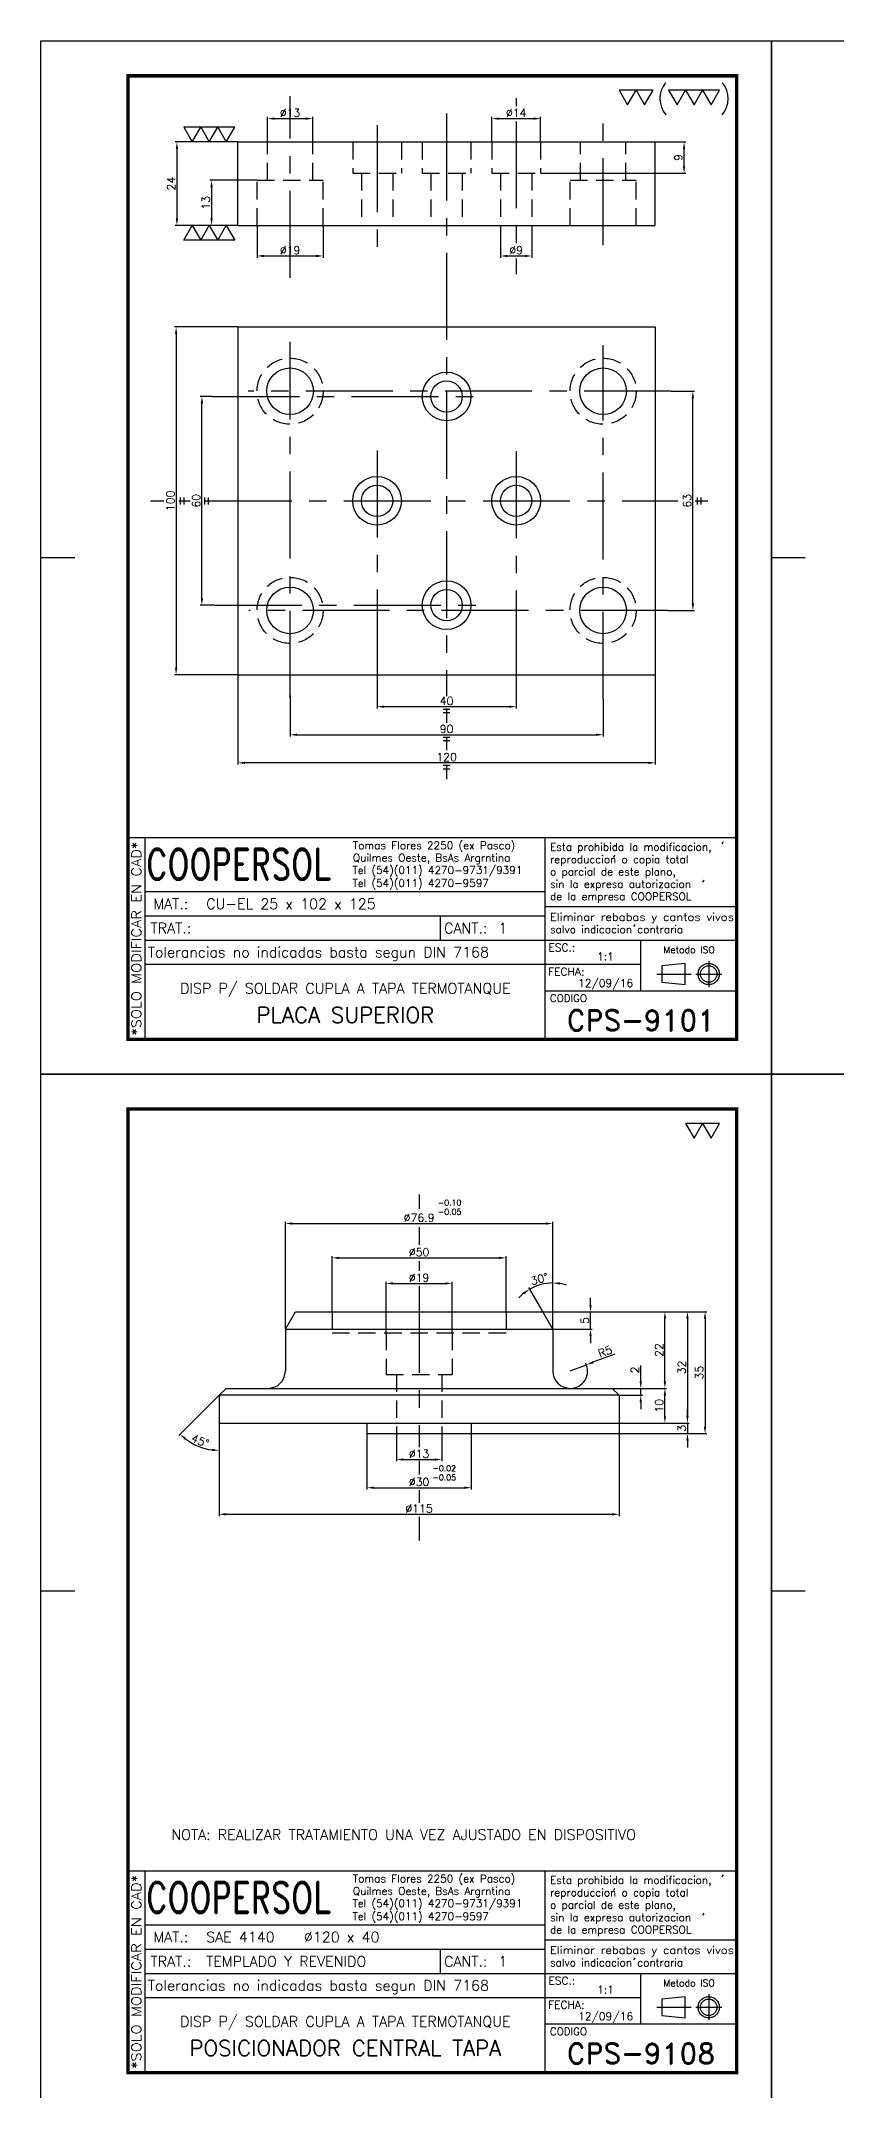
# Model space of a CAD drawing. Extents: x -21308 to -16735, y 11657 to 13517.
# Drawn here: x -21308 to -21079, y 12526 to 13115 of the extents above; entities that cross this region are included whole.
import ezdxf
from ezdxf.enums import TextEntityAlignment as Align

# ---------------------------------------------------------------- set-up
doc = ezdxf.new("R2010")
doc.units = 0
doc.header["$LTSCALE"] = 20
doc.header["$MEASUREMENT"] = 0
doc.linetypes.add('CENTER', pattern=[2, 1.25, -0.25, 0.25, -0.25])
doc.linetypes.add('HIDDEN', pattern=[0.375, 0.25, -0.125])
doc.layers.get('0').update_dxf_attribs({"linetype": 'CONTINUOUS'})
doc.layers.get('DEFPOINTS').update_dxf_attribs({"linetype": 'CONTINUOUS'})
for name, color, linetype in [('0-CO', 3, 'CONTINUOUS'), ('1', 1, 'CENTER'), ('CL', 1, 'CENTER'), ('CO', 3, 'CONTINUOUS'), ('OC', 1, 'HIDDEN')]:
    doc.layers.add(name, color=color, linetype=linetype)
doc.styles.add('ROMAND', font='ROMAND')
doc.styles.add('ROMANS', font='ROMANS.SHX')
doc.dimstyles.new('1', dxfattribs={"dimtxt": 2.3, "dimasz": 2, "dimexe": 0.5, "dimexo": 0.0625, "dimgap": 0.5, "dimtad": 1, "dimdec": 4, "dimdsep": 46, "dimtxsty": 'ROMANS', "dimcen": -2, "dimclrt": 7, "dimadec": 0, "dimazin": 0, "dimtfac": 0.869565, "dimtdec": 4, "dimtmove": 0, "dimatfit": 3, "dimfxl": 1, "dimtolj": 1, "dimarcsym": 0})

# ---------------------------------------------------------------- blocks, each defined once
blk = doc.blocks.new('A4G')
blk.add_line((0, 148.5), (9.75, 148.5))
blk.add_lwpolyline([(0, 297), (210, 297), (210, 0), (0, 0)], close=True)
at = {"const_width": 1}
blk.add_lwpolyline([(25, 287), (200, 287), (200, 10), (25, 10)], close=True, dxfattribs=at)
blk = doc.blocks.new('A3G')
for p, q in [((235, 292), (235, 297)), ((0, 148.5), (9.75, 148.5)), ((235, 5), (235, 0))]:
    blk.add_line(p, q)
blk.add_lwpolyline([(0, 297), (420, 297), (420, 0), (0, 0)], close=True)
at = {"const_width": 1}
blk.add_lwpolyline([(25, 287), (410, 287), (410, 10), (25, 10)], close=True, dxfattribs=at)
blk = doc.blocks.new('COOPERSOLROT-02')
for p, q in [((0, 58), (175, 58)), ((0, 0), (0, 58)), ((5, 0), (5, 58)), ((120, 0), (120, 58)), ((175, 0), (175, 58)), ((5, 42.5), (120, 42.5)), ((5, 35.5), (120, 35.5)), ((89.89, 28.5), (89.89, 35.5)), ((120, 38.19), (175, 38.19)), ((5, 28.5), (175, 28.5)), ((147.5, 14), (147.5, 28.5)), ((147.5, 21.5), (5, 21.5)), ((120, 14), (175, 14)), ((0, 0), (175, 0))]:
    blk.add_line(p, q)
at = {"color": 1, "linetype": 'CENTER'}
blk.add_line((166.98, 22.51), (166.98, 15.06), dxfattribs=at)
for points in [[(152.09, 18.79), (161.93, 18.79)], [(163.26, 18.79), (170.71, 18.79)]]:
    blk.add_lwpolyline(points, dxfattribs=at)
at = {"layer": '1'}
for points in [[(139.66, 52.43), (140.02, 53.02)], [(170.85, 56.26), (171.21, 56.85)], [(165.28, 45.22), (165.64, 45.81)], [(145.46, 32.42), (145.82, 33.01)]]:
    blk.add_lwpolyline(points, dxfattribs=at)
blk.add_lwpolyline([(160.25, 18.79), (160.25, 21.83), (153.47, 21.16), (153.47, 16.41), (160.25, 15.74)], close=True, dxfattribs=at)
for radius in [3.05, 2.37]:
    blk.add_circle((166.98, 18.79), radius, dxfattribs=at)
at = {"style": 'ROMANS', "width": 0.996387}
blk.add_text('*SOLO MODIFICAR EN CAD*', height=2.7, rotation=90, dxfattribs=at).set_placement((3.77, 1.09), (3.77, 56.81), align=Align.FIT)
at = {"style": 'ROMAND', "width": 0.75}
blk.add_text('COOPERSOL', height=9, dxfattribs=at).set_placement((5.26, 45.85))
at = {"style": 'ROMANS'}
for s, p in [('MAT.:', (7.32, 37.47)), ('TRAT.:', (6.5, 30.47)), ('CANT.:', (90.89, 30.47)), ('Tolerancias no indicadas basta segun DIN 7168', (5.7, 23.56))]:
    blk.add_text(s, height=3, dxfattribs=at).set_placement(p)
for tag, height, style, p in [('CONJUNTO', 2.3, 'ROMANS', (62.5, 17.5)), ('SUBCONJUNTO', 3, 'ROMANS', (62.5, 11.5)), ('DENOMINACION', 4.5, 'ROMANS', (62.5, 4.75)), ('COD-PLA', 6, 'ROMAND', (147.5, 5.5))]:
    blk.add_attdef(tag, text='', height=height, dxfattribs=dict(style=style)).set_placement(p, align=Align.MIDDLE)
at = {"layer": '1', "style": 'ROMANS'}
for s, height, p in [('Tomas Flores 2250 (ex Pasco)', 2.2, (64.69, 54.68)), ('Quilmes Oeste, BsAs Argrntina', 2.2, (64.69, 51.12)), ('Esta prohibida la modificacion,', 2.2, (121.36, 54.23)), ('Tel (54)(011) 4270-9731/9391', 2.2, (64.55, 47.56)), ('o parcial de este plano,', 2.2, (121.36, 47.11)), ('reproduccion o copia total', 2.2, (121.36, 50.67)), ('Tel (54)(011) 4270-9597', 2.2, (64.55, 43.83)), ('sin la expresa autorizacion ', 2.2, (121.36, 43.55)), ('de la empresa COOPERSOL', 2.2, (121.36, 39.99)), ('salvo indicacion contraria', 2.2, (121.36, 30.54)), ('ESC.:', 2.25, (120.89, 25.29)), ('FECHA:', 2.25, (120.81, 18.36)), ('CODIGO', 2.16, (121.33, 10.78))]:
    blk.add_text(s, height=height, dxfattribs=at).set_placement(p)
at = {"layer": '1', "style": 'ROMANS', "width": 0.96139}
blk.add_text('Eliminar rebabas y cantos vivos', height=2.2, dxfattribs=at).set_placement((121.34, 34.1), (174.21, 34.1), align=Align.FIT)
at = {"layer": '1', "style": 'ROMANS'}
blk.add_text('Metodo ISO', height=1.948, dxfattribs=at).set_placement((161.34, 25.77), align=Align.MIDDLE)
for tag, p in [('MAT', (22.51, 37.47)), ('TRAT', (22.51, 30.47)), ('CANT', (106.49, 30.47))]:
    blk.add_attdef(tag, p, '', height=3, dxfattribs=at)
for tag, p in [('ESC', (137.33, 22.73)), ('FECHA', (137.33, 15.06))]:
    blk.add_attdef(tag, text='', height=2.25, dxfattribs=at).set_placement(p, align=Align.CENTER)
blk = doc.blocks.new('*D96')
at = {"layer": 'CO', "color": 0, "lineweight": -2}
for p, q in [((-21258.78, 13013.24), (-21262.24, 13013.24)), ((-21261.74, 12955.24), (-21261.74, 13011.24)), ((-21258.08, 12953.24), (-21262.24, 12953.24))]:
    blk.add_line(p, q, dxfattribs=at)
at = {"layer": 'CO', "color": 0}
for points in [[(-21262.08, 13011.24), (-21261.41, 13011.24), (-21261.74, 13013.24)], [(-21262.08, 12955.24), (-21261.41, 12955.24), (-21261.74, 12953.24)]]:
    blk.add_solid(points, dxfattribs=at)
at = {"layer": 'DEFPOINTS', "color": 0}
for p in [(-21261.74, 13013.24), (-21258.72, 13013.24), (-21258.02, 12953.24)]:
    blk.add_point(p, dxfattribs=at)
at = {"layer": 'CO', "color": 7, "insert": (-21263.39, 12983.24), "char_height": 2.3, "attachment_point": 5, "rotation": 90, "style": 'ROMANS'}
blk.add_mtext('\\A1;60', dxfattribs=at)
blk = doc.blocks.new('*D97')
at = {"layer": 'CO', "color": 0, "lineweight": -2}
for p, q in [((-21251.45, 13033.24), (-21269.65, 13033.24)), ((-21269.15, 13031.24), (-21269.15, 12935.24)), ((-21251.45, 12933.24), (-21269.65, 12933.24))]:
    blk.add_line(p, q, dxfattribs=at)
at = {"layer": 'CO', "color": 0}
for points in [[(-21269.48, 13031.24), (-21268.82, 13031.24), (-21269.15, 13033.24)], [(-21269.48, 12935.24), (-21268.82, 12935.24), (-21269.15, 12933.24)]]:
    blk.add_solid(points, dxfattribs=at)
at = {"layer": 'DEFPOINTS', "color": 0}
for p in [(-21251.39, 13033.24), (-21269.15, 12933.24), (-21251.39, 12933.24)]:
    blk.add_point(p, dxfattribs=at)
at = {"layer": 'CO', "color": 7, "insert": (-21270.8, 12983.24), "char_height": 2.3, "attachment_point": 5, "rotation": 90, "style": 'ROMANS'}
blk.add_mtext('\\A1;100', dxfattribs=at)
blk = doc.blocks.new('*D98')
at = {"layer": 'CO', "color": 0, "lineweight": -2}
for p, q in [((-21211.39, 12937.38), (-21211.39, 12923.57)), ((-21171.39, 12937.38), (-21171.39, 12923.57)), ((-21209.39, 12924.07), (-21173.39, 12924.07))]:
    blk.add_line(p, q, dxfattribs=at)
at = {"layer": 'CO', "color": 0}
for points in [[(-21209.39, 12924.4), (-21209.39, 12923.73), (-21211.39, 12924.07)], [(-21173.39, 12924.4), (-21173.39, 12923.73), (-21171.39, 12924.07)]]:
    blk.add_solid(points, dxfattribs=at)
at = {"layer": 'DEFPOINTS', "color": 0}
for p in [(-21211.39, 12937.45), (-21171.39, 12937.45), (-21171.39, 12924.07)]:
    blk.add_point(p, dxfattribs=at)
at = {"layer": 'CO', "color": 7, "insert": (-21191.39, 12925.72), "char_height": 2.3, "attachment_point": 5, "style": 'ROMANS'}
blk.add_mtext('\\A1;40', dxfattribs=at)
blk = doc.blocks.new('*D99')
at = {"layer": 'CO', "color": 0, "lineweight": -2}
for p, q in [((-21236.39, 12927.26), (-21236.39, 12915.5)), ((-21146.39, 12926.28), (-21146.39, 12915.5)), ((-21234.39, 12916), (-21148.39, 12916))]:
    blk.add_line(p, q, dxfattribs=at)
at = {"layer": 'CO', "color": 0}
for points in [[(-21234.39, 12916.33), (-21234.39, 12915.67), (-21236.39, 12916)], [(-21148.39, 12916.33), (-21148.39, 12915.67), (-21146.39, 12916)]]:
    blk.add_solid(points, dxfattribs=at)
at = {"layer": 'DEFPOINTS', "color": 0}
for p in [(-21236.39, 12927.33), (-21146.39, 12926.34), (-21146.39, 12916)]:
    blk.add_point(p, dxfattribs=at)
at = {"layer": 'CO', "color": 7, "insert": (-21191.39, 12917.65), "char_height": 2.3, "attachment_point": 5, "style": 'ROMANS'}
blk.add_mtext('\\A1;90', dxfattribs=at)
blk = doc.blocks.new('*D100')
at = {"layer": 'CO', "color": 0, "lineweight": -2}
for p, q in [((-21251.39, 12933.18), (-21251.39, 12907.43)), ((-21131.39, 12933.18), (-21131.39, 12907.43)), ((-21133.39, 12907.93), (-21249.39, 12907.93))]:
    blk.add_line(p, q, dxfattribs=at)
at = {"layer": 'CO', "color": 0}
for points in [[(-21249.39, 12908.26), (-21249.39, 12907.59), (-21251.39, 12907.93)], [(-21133.39, 12908.26), (-21133.39, 12907.59), (-21131.39, 12907.93)]]:
    blk.add_solid(points, dxfattribs=at)
at = {"layer": 'DEFPOINTS', "color": 0}
for p in [(-21251.39, 12933.24), (-21131.39, 12933.24), (-21251.39, 12907.93)]:
    blk.add_point(p, dxfattribs=at)
at = {"layer": 'CO', "color": 7, "insert": (-21191.39, 12909.58), "char_height": 2.3, "attachment_point": 5, "style": 'ROMANS'}
blk.add_mtext('\\A1;120', dxfattribs=at)
blk = doc.blocks.new('*D101')
at = {"layer": 'CO', "color": 0, "lineweight": -2}
for p, q in [((-21126.79, 13014.74), (-21120.09, 13014.74)), ((-21120.59, 12953.74), (-21120.59, 13012.74)), ((-21127.75, 12951.74), (-21120.09, 12951.74))]:
    blk.add_line(p, q, dxfattribs=at)
at = {"layer": 'CO', "color": 0}
for points in [[(-21120.92, 13012.74), (-21120.26, 13012.74), (-21120.59, 13014.74)], [(-21120.92, 12953.74), (-21120.26, 12953.74), (-21120.59, 12951.74)]]:
    blk.add_solid(points, dxfattribs=at)
at = {"layer": 'DEFPOINTS', "color": 0}
for p in [(-21126.85, 13014.74), (-21120.59, 13014.74), (-21127.82, 12951.74)]:
    blk.add_point(p, dxfattribs=at)
at = {"layer": 'CO', "color": 7, "insert": (-21122.24, 12983.24), "char_height": 2.3, "attachment_point": 5, "rotation": 90, "style": 'ROMANS'}
blk.add_mtext('\\A1;63', dxfattribs=at)
blk = doc.blocks.new('*D102')
at = {"layer": 'CO', "color": 0, "lineweight": -2}
for p, q in [((-21251.45, 13086.4), (-21269.42, 13086.4)), ((-21268.92, 13084.4), (-21268.92, 13064.4)), ((-21251.45, 13062.4), (-21269.42, 13062.4))]:
    blk.add_line(p, q, dxfattribs=at)
at = {"layer": 'CO', "color": 0}
for points in [[(-21269.25, 13084.4), (-21268.58, 13084.4), (-21268.92, 13086.4)], [(-21269.25, 13064.4), (-21268.58, 13064.4), (-21268.92, 13062.4)]]:
    blk.add_solid(points, dxfattribs=at)
at = {"layer": 'DEFPOINTS', "color": 0}
for p in [(-21251.39, 13086.4), (-21268.92, 13062.4), (-21251.39, 13062.4)]:
    blk.add_point(p, dxfattribs=at)
at = {"layer": 'CO', "color": 7, "insert": (-21270.57, 13074.4), "char_height": 2.3, "attachment_point": 5, "rotation": 90, "style": 'ROMANS'}
blk.add_mtext('\\A1;24', dxfattribs=at)
blk = doc.blocks.new('*D103')
at = {"layer": 'CO', "color": 0, "lineweight": -2}
for p, q in [((-21245.95, 13075.4), (-21259.46, 13075.4)), ((-21258.96, 13073.4), (-21258.96, 13064.4)), ((-21251.45, 13062.4), (-21259.46, 13062.4))]:
    blk.add_line(p, q, dxfattribs=at)
at = {"layer": 'CO', "color": 0}
for points in [[(-21259.29, 13073.4), (-21258.63, 13073.4), (-21258.96, 13075.4)], [(-21259.29, 13064.4), (-21258.63, 13064.4), (-21258.96, 13062.4)]]:
    blk.add_solid(points, dxfattribs=at)
at = {"layer": 'DEFPOINTS', "color": 0}
for p in [(-21245.89, 13075.4), (-21258.96, 13062.4), (-21251.39, 13062.4)]:
    blk.add_point(p, dxfattribs=at)
at = {"layer": 'CO', "color": 7, "insert": (-21260.61, 13068.9), "char_height": 2.3, "attachment_point": 5, "rotation": 90, "style": 'ROMANS'}
blk.add_mtext('\\A1;13', dxfattribs=at)
blk = doc.blocks.new('*D104')
at = {"layer": 'CO', "color": 0, "lineweight": -2}
for p, q in [((-21131.33, 13086.4), (-21122.62, 13086.4)), ((-21123.12, 13079.4), (-21123.12, 13084.4)), ((-21164.33, 13077.4), (-21122.62, 13077.4))]:
    blk.add_line(p, q, dxfattribs=at)
at = {"layer": 'CO', "color": 0}
for points in [[(-21123.45, 13084.4), (-21122.79, 13084.4), (-21123.12, 13086.4)], [(-21123.45, 13079.4), (-21122.79, 13079.4), (-21123.12, 13077.4)]]:
    blk.add_solid(points, dxfattribs=at)
at = {"layer": 'DEFPOINTS', "color": 0}
for p in [(-21131.39, 13086.4), (-21123.12, 13086.4), (-21164.39, 13077.4)]:
    blk.add_point(p, dxfattribs=at)
at = {"layer": 'CO', "color": 7, "insert": (-21124.77, 13081.9), "char_height": 2.3, "attachment_point": 5, "rotation": 90, "style": 'ROMANS'}
blk.add_mtext('\\A1;9', dxfattribs=at)
blk = doc.blocks.new('*D105')
at = {"layer": 'CO', "color": 0, "lineweight": -2}
for p, q in [((-21245.89, 13062.33), (-21245.89, 13053.13)), ((-21226.89, 13062.33), (-21226.89, 13053.13)), ((-21243.89, 13053.63), (-21228.89, 13053.63))]:
    blk.add_line(p, q, dxfattribs=at)
at = {"layer": 'CO', "color": 0}
for points in [[(-21243.89, 13053.96), (-21243.89, 13053.29), (-21245.89, 13053.63)], [(-21228.89, 13053.96), (-21228.89, 13053.29), (-21226.89, 13053.63)]]:
    blk.add_solid(points, dxfattribs=at)
at = {"layer": 'DEFPOINTS', "color": 0}
for p in [(-21245.89, 13062.4), (-21226.89, 13062.4), (-21226.89, 13053.63)]:
    blk.add_point(p, dxfattribs=at)
at = {"layer": 'CO', "color": 7, "insert": (-21236.39, 13055.28), "char_height": 2.3, "attachment_point": 5, "style": 'ROMANS'}
blk.add_mtext('\\A1;%%C19', dxfattribs=at)
blk = doc.blocks.new('*D106')
at = {"layer": 'CO', "color": 0, "lineweight": -2}
for p, q in [((-21242.89, 13086.46), (-21242.89, 13093.6)), ((-21229.89, 13086.46), (-21229.89, 13093.6)), ((-21240.89, 13093.1), (-21231.89, 13093.1))]:
    blk.add_line(p, q, dxfattribs=at)
at = {"layer": 'CO', "color": 0}
for points in [[(-21240.89, 13093.44), (-21240.89, 13092.77), (-21242.89, 13093.1)], [(-21231.89, 13093.44), (-21231.89, 13092.77), (-21229.89, 13093.1)]]:
    blk.add_solid(points, dxfattribs=at)
at = {"layer": 'DEFPOINTS', "color": 0}
for p in [(-21229.89, 13093.1), (-21242.89, 13086.4), (-21229.89, 13086.4)]:
    blk.add_point(p, dxfattribs=at)
at = {"layer": 'CO', "color": 7, "insert": (-21236.39, 13094.75), "char_height": 2.3, "attachment_point": 5, "style": 'ROMANS'}
blk.add_mtext('\\A1;%%C13', dxfattribs=at)
blk = doc.blocks.new('*D107')
at = {"layer": 'CO', "color": 0, "lineweight": -2}
for p, q in [((-21178.39, 13086.46), (-21178.39, 13093.6)), ((-21164.39, 13086.46), (-21164.39, 13093.6)), ((-21176.39, 13093.1), (-21166.39, 13093.1))]:
    blk.add_line(p, q, dxfattribs=at)
at = {"layer": 'CO', "color": 0}
for points in [[(-21176.39, 13093.44), (-21176.39, 13092.77), (-21178.39, 13093.1)], [(-21166.39, 13093.44), (-21166.39, 13092.77), (-21164.39, 13093.1)]]:
    blk.add_solid(points, dxfattribs=at)
at = {"layer": 'DEFPOINTS', "color": 0}
for p in [(-21164.39, 13093.1), (-21178.39, 13086.4), (-21164.39, 13086.4)]:
    blk.add_point(p, dxfattribs=at)
at = {"layer": 'CO', "color": 7, "insert": (-21171.39, 13094.75), "char_height": 2.3, "attachment_point": 5, "style": 'ROMANS'}
blk.add_mtext('\\A1;%%C14', dxfattribs=at)
blk = doc.blocks.new('*D108')
at = {"layer": 'CO', "color": 0, "lineweight": -2}
for p, q in [((-21175.89, 13062.33), (-21175.89, 13053.13)), ((-21166.89, 13062.33), (-21166.89, 13053.13)), ((-21173.89, 13053.63), (-21168.89, 13053.63))]:
    blk.add_line(p, q, dxfattribs=at)
at = {"layer": 'CO', "color": 0}
for points in [[(-21173.89, 13053.96), (-21173.89, 13053.29), (-21175.89, 13053.63)], [(-21168.89, 13053.96), (-21168.89, 13053.29), (-21166.89, 13053.63)]]:
    blk.add_solid(points, dxfattribs=at)
at = {"layer": 'DEFPOINTS', "color": 0}
for p in [(-21175.89, 13062.4), (-21166.89, 13062.4), (-21166.89, 13053.63)]:
    blk.add_point(p, dxfattribs=at)
at = {"layer": 'CO', "color": 7, "insert": (-21171.39, 13055.28), "char_height": 2.3, "attachment_point": 5, "style": 'ROMANS'}
blk.add_mtext('\\A1;%%C9', dxfattribs=at)
blk = doc.blocks.new('*D212')
at = {"layer": 'CO', "color": 0, "lineweight": -2}
for p, q in [((-21237.75, 12745.18), (-21237.75, 12776)), ((-21235.75, 12775.5), (-21162.85, 12775.5)), ((-21160.85, 12745.18), (-21160.85, 12776))]:
    blk.add_line(p, q, dxfattribs=at)
at = {"layer": 'CO', "color": 0}
for points in [[(-21235.75, 12775.83), (-21235.75, 12775.17), (-21237.75, 12775.5)], [(-21162.85, 12775.83), (-21162.85, 12775.17), (-21160.85, 12775.5)]]:
    blk.add_solid(points, dxfattribs=at)
at = {"layer": 'DEFPOINTS', "color": 0}
for p in [(-21160.85, 12775.5), (-21237.75, 12745.12), (-21160.85, 12745.12)]:
    blk.add_point(p, dxfattribs=at)
at = {"layer": 'CO', "color": 7, "insert": (-21199.3, 12777.15), "char_height": 2.3, "attachment_point": 5, "style": 'ROMANS'}
blk.add_mtext('\\A1;%%C76.9', dxfattribs=at)
blk = doc.blocks.new('*D213')
at = {"layer": 'CO', "color": 0, "lineweight": -2}
for p, q in [((-21160.85, 12745.18), (-21160.85, 12758.91)), ((-21163.77, 12750.17), (-21167.74, 12757.06))]:
    blk.add_line(p, q, dxfattribs=at)
for start, end in [(90, 120), (72.73485, 81.36743), (128.63257, 137.26515)]:
    blk.add_arc((-21160.85, 12745.12), 13.29, start, end, dxfattribs=at)
at = {"layer": 'CO', "color": 0}
for points in [[(-21158.88, 12757.92), (-21158.83, 12758.59), (-21160.85, 12758.41)], [(-21169.33, 12755.77), (-21168.96, 12755.22), (-21167.49, 12756.63)]]:
    blk.add_solid(points, dxfattribs=at)
at = {"layer": 'DEFPOINTS', "color": 0}
for p in [(-21163.16, 12758.21), (-21163.74, 12750.12), (-21160.85, 12745.12), (-21160.85, 12745.12), (-21160.85, 12733.12)]:
    blk.add_point(p, dxfattribs=at)
at = {"layer": 'CO', "color": 7, "insert": (-21164.71, 12759.55), "char_height": 2.3, "attachment_point": 5, "rotation": 15, "style": 'ROMANS'}
blk.add_mtext('\\A1;30°', dxfattribs=at)
blk = doc.blocks.new('*D214')
at = {"layer": 'CO', "color": 0, "lineweight": -2}
for p, q in [((-21224.3, 12750.18), (-21224.3, 12766.12)), ((-21222.3, 12765.62), (-21176.3, 12765.62)), ((-21174.3, 12750.18), (-21174.3, 12766.12))]:
    blk.add_line(p, q, dxfattribs=at)
at = {"layer": 'CO', "color": 0}
for points in [[(-21222.3, 12765.95), (-21222.3, 12765.29), (-21224.3, 12765.62)], [(-21176.3, 12765.95), (-21176.3, 12765.29), (-21174.3, 12765.62)]]:
    blk.add_solid(points, dxfattribs=at)
at = {"layer": 'DEFPOINTS', "color": 0}
for p in [(-21174.3, 12765.62), (-21224.3, 12750.12), (-21174.3, 12750.12)]:
    blk.add_point(p, dxfattribs=at)
at = {"layer": 'CO', "color": 7, "insert": (-21199.3, 12767.27), "char_height": 2.3, "attachment_point": 5, "style": 'ROMANS'}
blk.add_mtext('\\A1;%%C50', dxfattribs=at)
blk = doc.blocks.new('*D215')
at = {"layer": 'CO', "color": 0, "lineweight": -2}
for p, q in [((-21208.8, 12744.18), (-21208.8, 12758.78)), ((-21206.8, 12758.28), (-21191.8, 12758.28)), ((-21189.8, 12744.18), (-21189.8, 12758.78))]:
    blk.add_line(p, q, dxfattribs=at)
at = {"layer": 'CO', "color": 0}
for points in [[(-21206.8, 12758.62), (-21206.8, 12757.95), (-21208.8, 12758.28)], [(-21191.8, 12758.62), (-21191.8, 12757.95), (-21189.8, 12758.28)]]:
    blk.add_solid(points, dxfattribs=at)
at = {"layer": 'DEFPOINTS', "color": 0}
for p in [(-21189.8, 12758.28), (-21208.8, 12744.12), (-21189.8, 12744.12)]:
    blk.add_point(p, dxfattribs=at)
at = {"layer": 'CO', "color": 7, "insert": (-21199.3, 12759.93), "char_height": 2.3, "attachment_point": 5, "style": 'ROMANS'}
blk.add_mtext('\\A1;%%C19', dxfattribs=at)
blk = doc.blocks.new('*D216')
at = {"layer": 'CO', "color": 0, "lineweight": -2}
for p, q in [((-21214.3, 12715.06), (-21214.3, 12699.05)), ((-21184.3, 12715.06), (-21184.3, 12699.05)), ((-21212.3, 12699.55), (-21186.3, 12699.55))]:
    blk.add_line(p, q, dxfattribs=at)
at = {"layer": 'CO', "color": 0}
for points in [[(-21212.3, 12699.89), (-21212.3, 12699.22), (-21214.3, 12699.55)], [(-21186.3, 12699.89), (-21186.3, 12699.22), (-21184.3, 12699.55)]]:
    blk.add_solid(points, dxfattribs=at)
at = {"layer": 'DEFPOINTS', "color": 0}
for p in [(-21214.3, 12715.12), (-21184.3, 12715.12), (-21184.3, 12699.55)]:
    blk.add_point(p, dxfattribs=at)
at = {"layer": 'CO', "color": 7, "insert": (-21199.3, 12701.2), "char_height": 2.3, "attachment_point": 5, "style": 'ROMANS'}
blk.add_mtext('\\A1;%%C30', dxfattribs=at)
blk = doc.blocks.new('*D217')
at = {"layer": 'CO', "color": 0, "lineweight": -2}
for p, q in [((-21205.8, 12715.06), (-21205.8, 12707.15)), ((-21192.8, 12715.06), (-21192.8, 12707.15)), ((-21203.8, 12707.65), (-21194.8, 12707.65))]:
    blk.add_line(p, q, dxfattribs=at)
at = {"layer": 'CO', "color": 0}
for points in [[(-21203.8, 12707.99), (-21203.8, 12707.32), (-21205.8, 12707.65)], [(-21194.8, 12707.99), (-21194.8, 12707.32), (-21192.8, 12707.65)]]:
    blk.add_solid(points, dxfattribs=at)
at = {"layer": 'DEFPOINTS', "color": 0}
for p in [(-21205.8, 12715.12), (-21192.8, 12715.12), (-21192.8, 12707.65)]:
    blk.add_point(p, dxfattribs=at)
at = {"layer": 'CO', "color": 7, "insert": (-21199.3, 12709.3), "char_height": 2.3, "attachment_point": 5, "style": 'ROMANS'}
blk.add_mtext('\\A1;%%C13', dxfattribs=at)
blk = doc.blocks.new('*D218')
at = {"layer": 'CO', "color": 0, "lineweight": -2}
for p, q in [((-21256.8, 12718.06), (-21256.8, 12691.42)), ((-21141.8, 12718.06), (-21141.8, 12691.42)), ((-21254.8, 12691.92), (-21143.8, 12691.92))]:
    blk.add_line(p, q, dxfattribs=at)
at = {"layer": 'CO', "color": 0}
for points in [[(-21254.8, 12692.25), (-21254.8, 12691.59), (-21256.8, 12691.92)], [(-21143.8, 12692.25), (-21143.8, 12691.59), (-21141.8, 12691.92)]]:
    blk.add_solid(points, dxfattribs=at)
at = {"layer": 'DEFPOINTS', "color": 0}
for p in [(-21256.8, 12718.12), (-21141.8, 12718.12), (-21141.8, 12691.92)]:
    blk.add_point(p, dxfattribs=at)
at = {"layer": 'CO', "color": 7, "insert": (-21199.3, 12693.57), "char_height": 2.3, "attachment_point": 5, "style": 'ROMANS'}
blk.add_mtext('\\A1;%%C115', dxfattribs=at)
blk = doc.blocks.new('*D219')
at = {"layer": 'CO', "color": 0, "lineweight": -2}
for p, q in [((-21141.74, 12718.12), (-21121.65, 12718.12)), ((-21122.15, 12720.12), (-21122.15, 12722.12)), ((-21122.15, 12718.12), (-21122.15, 12715.12)), ((-21184.24, 12715.12), (-21121.65, 12715.12)), ((-21122.15, 12713.12), (-21122.15, 12711.12))]:
    blk.add_line(p, q, dxfattribs=at)
at = {"layer": 'CO', "color": 0}
for points in [[(-21122.48, 12720.12), (-21121.81, 12720.12), (-21122.15, 12718.12)], [(-21122.48, 12713.12), (-21121.81, 12713.12), (-21122.15, 12715.12)]]:
    blk.add_solid(points, dxfattribs=at)
at = {"layer": 'DEFPOINTS', "color": 0}
for p in [(-21141.8, 12718.12), (-21184.3, 12715.12), (-21122.15, 12715.12)]:
    blk.add_point(p, dxfattribs=at)
at = {"layer": 'CO', "color": 7, "insert": (-21123.8, 12716.62), "char_height": 2.3, "attachment_point": 5, "rotation": 90, "style": 'ROMANS'}
blk.add_mtext('\\A1;3', dxfattribs=at)
blk = doc.blocks.new('*D220')
at = {"layer": 'CO', "color": 0, "lineweight": -2}
for p, q in [((-21143.74, 12728.12), (-21128.13, 12728.12)), ((-21128.63, 12720.12), (-21128.63, 12726.12)), ((-21141.74, 12718.12), (-21128.13, 12718.12))]:
    blk.add_line(p, q, dxfattribs=at)
at = {"layer": 'CO', "color": 0}
for points in [[(-21128.96, 12726.12), (-21128.3, 12726.12), (-21128.63, 12728.12)], [(-21128.96, 12720.12), (-21128.3, 12720.12), (-21128.63, 12718.12)]]:
    blk.add_solid(points, dxfattribs=at)
at = {"layer": 'DEFPOINTS', "color": 0}
for p in [(-21143.8, 12728.12), (-21128.63, 12728.12), (-21141.8, 12718.12)]:
    blk.add_point(p, dxfattribs=at)
at = {"layer": 'CO', "color": 7, "insert": (-21130.28, 12723.12), "char_height": 2.3, "attachment_point": 5, "rotation": 90, "style": 'ROMANS'}
blk.add_mtext('\\A1;10', dxfattribs=at)
blk = doc.blocks.new('*D221')
at = {"layer": 'CO', "color": 0, "lineweight": -2}
for p, q in [((-21163.67, 12750.12), (-21128.13, 12750.12)), ((-21128.63, 12730.12), (-21128.63, 12748.12)), ((-21143.74, 12728.12), (-21128.13, 12728.12))]:
    blk.add_line(p, q, dxfattribs=at)
at = {"layer": 'CO', "color": 0}
for points in [[(-21128.96, 12748.12), (-21128.3, 12748.12), (-21128.63, 12750.12)], [(-21128.96, 12730.12), (-21128.3, 12730.12), (-21128.63, 12728.12)]]:
    blk.add_solid(points, dxfattribs=at)
at = {"layer": 'DEFPOINTS', "color": 0}
for p in [(-21163.74, 12750.12), (-21128.63, 12750.12), (-21143.8, 12728.12)]:
    blk.add_point(p, dxfattribs=at)
at = {"layer": 'CO', "color": 7, "insert": (-21130.28, 12739.12), "char_height": 2.3, "attachment_point": 5, "rotation": 90, "style": 'ROMANS'}
blk.add_mtext('\\A1;22', dxfattribs=at)
blk = doc.blocks.new('*D222')
at = {"layer": 'CO', "color": 0, "lineweight": -2}
for p, q in [((-21163.67, 12750.12), (-21121.65, 12750.12)), ((-21122.15, 12748.12), (-21122.15, 12720.12)), ((-21141.74, 12718.12), (-21121.65, 12718.12))]:
    blk.add_line(p, q, dxfattribs=at)
at = {"layer": 'CO', "color": 0}
for points in [[(-21122.48, 12748.12), (-21121.81, 12748.12), (-21122.15, 12750.12)], [(-21122.48, 12720.12), (-21121.81, 12720.12), (-21122.15, 12718.12)]]:
    blk.add_solid(points, dxfattribs=at)
at = {"layer": 'DEFPOINTS', "color": 0}
for p in [(-21163.74, 12750.12), (-21141.8, 12718.12), (-21122.15, 12718.12)]:
    blk.add_point(p, dxfattribs=at)
at = {"layer": 'CO', "color": 7, "insert": (-21123.8, 12734.12), "char_height": 2.3, "attachment_point": 5, "rotation": 90, "style": 'ROMANS'}
blk.add_mtext('\\A1;32', dxfattribs=at)
blk = doc.blocks.new('*D223')
at = {"layer": 'CO', "color": 0, "lineweight": -2}
for p, q in [((-21163.67, 12750.12), (-21116.58, 12750.12)), ((-21117.08, 12748.12), (-21117.08, 12717.12)), ((-21184.17, 12715.12), (-21116.58, 12715.12))]:
    blk.add_line(p, q, dxfattribs=at)
at = {"layer": 'CO', "color": 0}
for points in [[(-21117.42, 12748.12), (-21116.75, 12748.12), (-21117.08, 12750.12)], [(-21117.42, 12717.12), (-21116.75, 12717.12), (-21117.08, 12715.12)]]:
    blk.add_solid(points, dxfattribs=at)
at = {"layer": 'DEFPOINTS', "color": 0}
for p in [(-21163.74, 12750.12), (-21184.24, 12715.12), (-21117.08, 12715.12)]:
    blk.add_point(p, dxfattribs=at)
at = {"layer": 'CO', "color": 7, "insert": (-21118.73, 12732.62), "char_height": 2.3, "attachment_point": 5, "rotation": 90, "style": 'ROMANS'}
blk.add_mtext('\\A1;35', dxfattribs=at)
blk = doc.blocks.new('*D224')
at = {"layer": 'CO', "color": 0, "lineweight": -2}
for p, q in [((-21150.01, 12752.12), (-21150.01, 12754.12)), ((-21163.67, 12750.12), (-21149.51, 12750.12)), ((-21150.01, 12745.12), (-21150.01, 12750.12)), ((-21160.79, 12745.12), (-21149.51, 12745.12)), ((-21150.01, 12743.12), (-21150.01, 12741.12))]:
    blk.add_line(p, q, dxfattribs=at)
at = {"layer": 'CO', "color": 0}
for points in [[(-21150.35, 12752.12), (-21149.68, 12752.12), (-21150.01, 12750.12)], [(-21150.35, 12743.12), (-21149.68, 12743.12), (-21150.01, 12745.12)]]:
    blk.add_solid(points, dxfattribs=at)
at = {"layer": 'DEFPOINTS', "color": 0}
for p in [(-21163.74, 12750.12), (-21150.01, 12750.12), (-21160.85, 12745.12)]:
    blk.add_point(p, dxfattribs=at)
at = {"layer": 'CO', "color": 7, "insert": (-21151.66, 12747.62), "char_height": 2.3, "attachment_point": 5, "rotation": 90, "style": 'ROMANS'}
blk.add_mtext('\\A1;5', dxfattribs=at)
blk = doc.blocks.new('*D225')
at = {"layer": 'CO', "color": 0, "lineweight": -2}
for p, q in [((-21155.85, 12733.12), (-21151.17, 12734.89)), ((-21143.02, 12737.99), (-21149.3, 12735.6))]:
    blk.add_line(p, q, dxfattribs=at)
blk.add_arc((-21155.85, 12733.12), 5, 270.7162, 26.5089, dxfattribs=at)
at = {"layer": 'CO', "color": 0}
blk.add_solid([(-21149.42, 12735.92), (-21149.19, 12735.29), (-21151.17, 12734.89)], dxfattribs=at)
at = {"layer": 'DEFPOINTS', "color": 0}
for p in [(-21151.17, 12734.89), (-21155.85, 12733.12)]:
    blk.add_point(p, dxfattribs=at)
at = {"layer": 'CO', "color": 7, "insert": (-21145.81, 12738.69), "char_height": 2.3, "attachment_point": 5, "rotation": 20.77933, "style": 'ROMANS'}
blk.add_mtext('\\A1;R5', dxfattribs=at)
blk = doc.blocks.new('*D226')
at = {"layer": 'CO', "color": 0, "lineweight": -2}
for p, q in [((-21135.58, 12730.12), (-21135.58, 12734.65)), ((-21143.67, 12728.12), (-21135.08, 12728.12)), ((-21141.74, 12726.12), (-21135.08, 12726.12)), ((-21135.58, 12726.12), (-21135.58, 12728.12)), ((-21135.58, 12724.12), (-21135.58, 12722.12))]:
    blk.add_line(p, q, dxfattribs=at)
at = {"layer": 'CO', "color": 0}
for points in [[(-21135.91, 12730.12), (-21135.25, 12730.12), (-21135.58, 12728.12)], [(-21135.91, 12724.12), (-21135.25, 12724.12), (-21135.58, 12726.12)]]:
    blk.add_solid(points, dxfattribs=at)
at = {"layer": 'DEFPOINTS', "color": 0}
for p in [(-21143.74, 12728.12), (-21141.8, 12726.12), (-21135.58, 12728.12)]:
    blk.add_point(p, dxfattribs=at)
at = {"layer": 'CO', "color": 7, "insert": (-21137.23, 12733.39), "char_height": 2.3, "attachment_point": 5, "rotation": 90, "style": 'ROMANS'}
blk.add_mtext('\\A1;2', dxfattribs=at)
blk = doc.blocks.new('*D227')
at = {"layer": 'CO', "color": 0, "lineweight": -2}
for p, q in [((-21256.84, 12726.08), (-21268.35, 12714.57)), ((-21256.8, 12718.06), (-21256.8, 12709.79))]:
    blk.add_line(p, q, dxfattribs=at)
blk.add_arc((-21256.8, 12726.12), 15.83, 232.24267, 262.75733, dxfattribs=at)
at = {"layer": 'CO', "color": 0}
for points in [[(-21266.71, 12713.35), (-21266.27, 12713.85), (-21267.99, 12714.93)], [(-21258.77, 12710.75), (-21258.82, 12710.08), (-21256.8, 12710.29)]]:
    blk.add_solid(points, dxfattribs=at)
at = {"layer": 'DEFPOINTS', "color": 0}
for p in [(-21256.8, 12726.12), (-21256.8, 12726.12), (-21254.8, 12728.12), (-21256.8, 12718.12), (-21264.71, 12712.41)]:
    blk.add_point(p, dxfattribs=at)
at = {"layer": 'CO', "color": 7, "insert": (-21262.23, 12713.02), "char_height": 2.3, "attachment_point": 5, "rotation": 337.5, "style": 'ROMANS'}
blk.add_mtext('\\A1;45°', dxfattribs=at)
blk = doc.blocks.new('TOL')
at = {"layer": '0-CO', "style": 'ROMANS'}
for tag, p in [('TOLSUP', (2.34, 3.94)), ('TOLINF', (2.34, 1.29))]:
    blk.add_attdef(tag, p, '', height=1.64, dxfattribs=at)

msp = doc.modelspace()

# ---------------------------------------------------------------- linework, layer by layer
for p, q in [((-21251.3925, 13086.39694), (-21131.3925, 13086.39694)), ((-21251.3925, 13062.39694), (-21251.3925, 13086.39694)), ((-21131.3925, 13062.39694), (-21131.3925, 13086.39694)), ((-21251.3925, 13062.39694), (-21131.3925, 13062.39694)), ((-21251.3925, 13033.24456), (-21131.3925, 13033.24456)), ((-21251.3925, 13033.24456), (-21251.3925, 12933.24456)), ((-21131.3925, 13033.24456), (-21131.3925, 12933.24456)), ((-21251.3925, 12933.24456), (-21131.3925, 12933.24456)), ((-21237.74868, 12745.1204), (-21234.86193, 12750.1204)), ((-21234.86193, 12750.1204), (-21163.73543, 12750.1204)), ((-21160.84868, 12745.1204), (-21163.73543, 12750.1204)), ((-21237.74868, 12745.1204), (-21237.74868, 12733.1204)), ((-21237.74868, 12745.1204), (-21160.84868, 12745.1204)), ((-21160.84868, 12745.1204), (-21160.84868, 12733.1204)), ((-21254.79868, 12728.1204), (-21256.79868, 12726.1204)), ((-21256.79868, 12726.1204), (-21256.79868, 12718.1204)), ((-21141.79868, 12726.1204), (-21256.79868, 12726.1204)), ((-21254.79868, 12728.1204), (-21143.79868, 12728.1204)), ((-21143.79868, 12728.1204), (-21141.79868, 12726.1204)), ((-21141.79868, 12726.1204), (-21141.79868, 12718.1204)), ((-21256.79868, 12718.1204), (-21141.79868, 12718.1204)), ((-21214.29868, 12718.1204), (-21214.29868, 12715.1204)), ((-21184.29868, 12718.1204), (-21184.29868, 12715.1204)), ((-21214.29868, 12715.1204), (-21184.29868, 12715.1204))]:
    msp.add_line(p, q)
for centre, radius in [((-21236.3925, 13014.74456), 6.7), ((-21191.3925, 13013.24456), 7), ((-21191.3925, 13013.24456), 4.5), ((-21146.3925, 13014.74456), 6.7), ((-21211.3925, 12983.24456), 7), ((-21211.3925, 12983.24456), 4.5), ((-21171.3925, 12983.24456), 7), ((-21171.3925, 12983.24456), 4.5), ((-21236.3925, 12951.74456), 6.7), ((-21191.3925, 12953.24456), 7), ((-21146.3925, 12951.74456), 6.7), ((-21191.3925, 12953.24456), 4.5)]:
    msp.add_circle(centre, radius)
for centre, start, end in [((-21242.74868, 12733.1204), 270, 0), ((-21155.84868, 12733.1204), 180, 270)]:
    msp.add_arc(centre, 5, start, end)
at = {"layer": 'CL'}
for p, q in [((-21236.3925, 13047.34255), (-21236.3925, 13099.5456)), ((-21191.3925, 13094.5358), (-21191.3925, 12927.12742)), ((-21171.3925, 13099.02034), (-21171.3925, 13096.69423)), ((-21211.3925, 13091.21709), (-21211.3925, 13052.82375)), ((-21171.3925, 13092.31861), (-21171.3925, 13057.05199)), ((-21146.3925, 13056.71348), (-21146.3925, 13093.1135)), ((-21171.3925, 13052.88411), (-21171.3925, 13048.35614)), ((-21236.3925, 12926.6271), (-21236.3925, 13028.92794)), ((-21146.3925, 12926.3407), (-21146.3925, 13027.99718)), ((-21258.71708, 13013.24456), (-21181.60788, 13013.24456)), ((-21126.84856, 13014.74456), (-21248.45555, 13014.74456)), ((-21211.3925, 12997.70215), (-21211.3925, 12937.44742)), ((-21171.3925, 12997.46946), (-21171.3925, 12937.44742)), ((-21276.52828, 12983.24456), (-21272.72925, 12983.24456)), ((-21268.33599, 12983.24456), (-21265.07893, 12983.24456)), ((-21260.9129, 12983.24456), (-21124.92567, 12983.24456)), ((-21119.9201, 12983.24456), (-21116.3016, 12983.24456)), ((-21258.0182, 12953.24456), (-21181.87377, 12953.24456)), ((-21127.81574, 12951.74456), (-21248.26688, 12951.74456)), ((-21191.3925, 12923.55414), (-21191.3925, 12919.42535)), ((-21191.3925, 12915.32488), (-21191.3925, 12911.51729)), ((-21191.3925, 12907.35823), (-21191.3925, 12903.25775)), ((-21199.29868, 12783.88514), (-21199.29868, 12779.75008)), ((-21199.29868, 12774.43465), (-21199.29868, 12769.41958)), ((-21199.29868, 12764.71894), (-21199.29868, 12761.87437)), ((-21199.29868, 12757.55562), (-21199.29868, 12711.178)), ((-21199.29868, 12707.32137), (-21199.29868, 12703.32941)), ((-21199.29868, 12698.86383), (-21199.29868, 12695.21017)), ((-21199.29868, 12691.15056), (-21199.29868, 12684.3475))]:
    msp.add_line(p, q, dxfattribs=at)
at = {"layer": 'CO'}
for p, q in [((-21267.97898, 12984.21647), (-21267.97898, 12982.21635)), ((-21266.97898, 12984.21647), (-21266.97898, 12982.21635)), ((-21260.9707, 12984.21647), (-21260.9707, 12982.21635)), ((-21259.9707, 12984.21647), (-21259.9707, 12982.21635)), ((-21119.30924, 12984.21647), (-21119.30924, 12982.21635)), ((-21118.30924, 12984.21647), (-21118.30924, 12982.21635)), ((-21190.42059, 12923.29349), (-21192.42071, 12923.29349)), ((-21190.42059, 12922.29349), (-21192.42071, 12922.29349)), ((-21190.42059, 12915.22575), (-21192.42071, 12915.22575)), ((-21190.42059, 12914.22575), (-21192.42071, 12914.22575)), ((-21190.42059, 12907.15111), (-21192.42071, 12907.15111)), ((-21190.42059, 12906.15111), (-21192.42071, 12906.15111))]:
    msp.add_line(p, q, dxfattribs=at)
for points in [[(-21139.37234, 13097.02856), (-21136.92819, 13101.26195), (-21141.81649, 13101.26195)], [(-21134.48404, 13097.02856), (-21132.03988, 13101.26195), (-21136.92819, 13101.26195)], [(-21125.14486, 13097.02856), (-21122.70071, 13101.26195), (-21127.58902, 13101.26195)], [(-21120.25656, 13097.02856), (-21117.81241, 13101.26195), (-21122.70071, 13101.26195)], [(-21115.36825, 13097.02856), (-21112.9241, 13101.26195), (-21117.81241, 13101.26195)], [(-21264.50717, 13086.39694), (-21262.06302, 13090.63034), (-21266.95133, 13090.63034)], [(-21259.61887, 13086.39694), (-21257.17472, 13090.63034), (-21262.06302, 13090.63034)], [(-21254.73056, 13086.39694), (-21252.28641, 13090.63034), (-21257.17472, 13090.63034)], [(-21264.50717, 13062.39694), (-21262.06302, 13058.16355), (-21266.95133, 13058.16355)], [(-21259.61887, 13062.39694), (-21257.17472, 13058.16355), (-21262.06302, 13058.16355)], [(-21254.73056, 13062.39694), (-21252.28641, 13058.16355), (-21257.17472, 13058.16355)], [(-21120.25656, 12800.02856), (-21117.81241, 12804.26195), (-21122.70071, 12804.26195)], [(-21115.36825, 12800.02856), (-21112.9241, 12804.26195), (-21117.81241, 12804.26195)]]:
    msp.add_lwpolyline(points, close=True, dxfattribs=at)
for centre, start, end in [((-21122.68693, 13098.85707), 141.76876454, 219.24648336), ((-21117.82618, 13098.85707), 320.75351664, 38.23123546)]:
    msp.add_arc(centre, 7.35713, start, end, dxfattribs=at)
at = {"layer": 'OC'}
for p, q in [((-21242.8925, 13075.39694), (-21242.8925, 13086.39694)), ((-21229.8925, 13075.39694), (-21229.8925, 13086.39694)), ((-21218.3925, 13086.39694), (-21218.3925, 13077.39694)), ((-21204.3925, 13086.39694), (-21204.3925, 13077.39694)), ((-21198.3925, 13086.39694), (-21198.3925, 13077.39694)), ((-21184.3925, 13086.39694), (-21184.3925, 13077.39694)), ((-21178.3925, 13086.39694), (-21178.3925, 13077.39694)), ((-21164.3925, 13086.39694), (-21164.3925, 13077.39694)), ((-21152.8925, 13075.39694), (-21152.8925, 13086.39694)), ((-21139.8925, 13075.39694), (-21139.8925, 13086.39694)), ((-21218.3925, 13077.39694), (-21204.3925, 13077.39694)), ((-21215.8925, 13077.39694), (-21215.8925, 13062.39694)), ((-21206.8925, 13077.39694), (-21206.8925, 13062.39694)), ((-21198.3925, 13077.39694), (-21184.3925, 13077.39694)), ((-21195.8925, 13077.39694), (-21195.8925, 13062.39694)), ((-21186.8925, 13077.39694), (-21186.8925, 13062.39694)), ((-21178.3925, 13077.39694), (-21164.3925, 13077.39694)), ((-21175.8925, 13077.39694), (-21175.8925, 13062.39694)), ((-21166.8925, 13077.39694), (-21166.8925, 13062.39694)), ((-21245.8925, 13075.39694), (-21226.8925, 13075.39694)), ((-21245.8925, 13062.39694), (-21245.8925, 13075.39694)), ((-21226.8925, 13062.39694), (-21226.8925, 13075.39694)), ((-21155.8925, 13075.39694), (-21136.8925, 13075.39694)), ((-21155.8925, 13062.39694), (-21155.8925, 13075.39694)), ((-21136.8925, 13062.39694), (-21136.8925, 13075.39694)), ((-21224.29868, 12750.1204), (-21224.29868, 12744.1204)), ((-21174.29868, 12750.1204), (-21174.29868, 12744.1204)), ((-21224.29868, 12744.1204), (-21174.29868, 12744.1204)), ((-21208.79868, 12744.1204), (-21208.79868, 12732.1204)), ((-21189.79868, 12744.1204), (-21189.79868, 12732.1204)), ((-21208.79868, 12732.1204), (-21189.79868, 12732.1204)), ((-21205.79868, 12732.1204), (-21205.79868, 12715.1204)), ((-21192.79868, 12732.1204), (-21192.79868, 12715.1204))]:
    msp.add_line(p, q, dxfattribs=at)
for centre in [(-21236.3925, 13014.74456), (-21146.3925, 13014.74456), (-21236.3925, 12951.74456), (-21146.3925, 12951.74456)]:
    msp.add_circle(centre, 9.5, dxfattribs=at)

# ---------------------------------------------------------------- block references
for name, p in [('A4G', (-21308.00568, 12818.42201)), ('A3G', (-21098.00568, 12818.42201)), ('A4G', (-21308.00568, 12521.42201)), ('A4G', (-21098.00568, 12521.42201))]:
    msp.add_blockref(name, p)
ref = msp.add_blockref('COOPERSOLROT-02', (-21283.00568, 12828.42201))
ref.add_attrib('COD-PLA', 'CPS-9101', dxfattribs={"height": 6, "style": 'ROMAND'}).set_placement((-21135.50568, 12833.92201), align=Align.MIDDLE)
ref.add_attrib('FECHA', '12/09/16', dxfattribs={"layer": '1', "height": 2.25, "style": 'ROMANS'}).set_placement((-21145.671, 12843.48301), align=Align.CENTER)
ref.add_attrib('MAT', 'CU-EL 25 x 102 x 125', (-21260.50039, 12865.89016), dxfattribs={"layer": '1', "height": 3, "style": 'ROMANS'})
ref.add_attrib('ESC', '1:1', dxfattribs={"layer": '1', "height": 2.25, "style": 'ROMANS'}).set_placement((-21145.671, 12851.15056), align=Align.CENTER)
ref.add_attrib('CANT', '1', (-21176.51509, 12858.89016), dxfattribs={"layer": '1', "height": 3, "style": 'ROMANS'})
ref.add_attrib('DENOMINACION', 'PLACA SUPERIOR', dxfattribs={"height": 4.5, "style": 'ROMANS'}).set_placement((-21220.50568, 12835.45983), align=Align.MIDDLE)
ref.add_attrib('SUBCONJUNTO', 'DISP P/ SOLDAR CUPLA A TAPA TERMOTANQUE', dxfattribs={"height": 3, "style": 'ROMANS'}).set_placement((-21220.50568, 12842.89986), align=Align.MIDDLE)
ref = msp.add_blockref('COOPERSOLROT-02', (-21283.00568, 12531.42201))
ref.add_attrib('COD-PLA', 'CPS-9108', dxfattribs={"height": 6, "style": 'ROMAND'}).set_placement((-21135.50568, 12536.92201), align=Align.MIDDLE)
ref.add_attrib('FECHA', '12/09/16', dxfattribs={"layer": '1', "height": 2.25, "style": 'ROMANS'}).set_placement((-21145.671, 12546.48301), align=Align.CENTER)
ref.add_attrib('MAT', 'SAE 4140   %%c120 x 40', (-21260.50039, 12568.89016), dxfattribs={"layer": '1', "height": 3, "style": 'ROMANS'})
ref.add_attrib('TRAT', 'TEMPLADO Y REVENIDO', (-21260.50039, 12561.89016), dxfattribs={"layer": '1', "height": 3, "style": 'ROMANS'})
ref.add_attrib('ESC', '1:1', dxfattribs={"layer": '1', "height": 2.25, "style": 'ROMANS'}).set_placement((-21145.671, 12554.15056), align=Align.CENTER)
ref.add_attrib('CANT', '1', (-21176.51509, 12561.89016), dxfattribs={"layer": '1', "height": 3, "style": 'ROMANS'})
ref.add_attrib('DENOMINACION', 'POSICIONADOR CENTRAL TAPA', dxfattribs={"height": 4.5, "style": 'ROMANS'}).set_placement((-21220.50568, 12538.45983), align=Align.MIDDLE)
ref.add_attrib('SUBCONJUNTO', 'DISP P/ SOLDAR CUPLA A TAPA TERMOTANQUE', dxfattribs={"height": 3, "style": 'ROMANS'}).set_placement((-21220.50568, 12545.89986), align=Align.MIDDLE)
at = {"layer": 'CO'}
for p, values in [((-21196.23013, 12776.74507), {'TOLINF': '-0.05', 'TOLSUP': '-0.10'}), ((-21197.77381, 12700.39014), {'TOLINF': '-0.05', 'TOLSUP': '-0.02'})]:
    msp.add_blockref('TOL', p, dxfattribs=at).add_auto_attribs(values)

# ---------------------------------------------------------------- texts
at = {"layer": 'CO', "style": 'ROMANS'}
msp.add_text('NOTA: REALIZAR TRATAMIENTO UNA VEZ AJUSTADO EN DISPOSITIVO', height=3, dxfattribs=at).set_placement((-21270.53872, 12598.31331))

# ---------------------------------------------------------------- dimensions: what is measured, and where the dimension line sits
at = {"layer": 'CO'}
for base, p1, p2, picture, middle in [((-21229.8925, 13093.10311), (-21242.8925, 13086.39694), (-21229.8925, 13086.39694), '*D106', (-21236.3925, 13094.75311)), ((-21164.3925, 13093.10311), (-21178.3925, 13086.39694), (-21164.3925, 13086.39694), '*D107', (-21171.3925, 13094.75311)), ((-21226.8925, 13053.62617), (-21245.8925, 13062.39694), (-21226.8925, 13062.39694), '*D105', (-21236.3925, 13055.27617)), ((-21166.8925, 13053.62617), (-21175.8925, 13062.39694), (-21166.8925, 13062.39694), '*D108', (-21171.3925, 13055.27617)), ((-21160.84868, 12775.50059), (-21237.74868, 12745.1204), (-21160.84868, 12745.1204), '*D212', (-21199.29868, 12777.15059)), ((-21174.29868, 12765.62143), (-21224.29868, 12750.1204), (-21174.29868, 12750.1204), '*D214', (-21199.29868, 12767.27143)), ((-21189.79868, 12758.28431), (-21208.79868, 12744.1204), (-21189.79868, 12744.1204), '*D215', (-21199.29868, 12759.93431)), ((-21141.79868, 12691.91978), (-21256.79868, 12718.1204), (-21141.79868, 12718.1204), '*D218', (-21199.29868, 12693.56978)), ((-21184.29868, 12699.55422), (-21214.29868, 12715.1204), (-21184.29868, 12715.1204), '*D216', (-21199.29868, 12701.20422)), ((-21192.79868, 12707.65296), (-21205.79868, 12715.1204), (-21192.79868, 12715.1204), '*D217', (-21199.29868, 12709.30296))]:
    dim = msp.add_linear_dim(base=base, p1=p1, p2=p2, text='%%C<>', dimstyle='1', dxfattribs=at)
    dim.commit()
    dim.dimension.update_dxf_attribs({"geometry": picture, "text_midpoint": middle})
for base, p1, p2, picture, middle in [((-21268.91712, 13062.39694), (-21251.3925, 13086.39694), (-21251.3925, 13062.39694), '*D102', (-21270.56712, 13074.39694)), ((-21123.12037, 13086.39694), (-21164.3925, 13077.39694), (-21131.3925, 13086.39694), '*D104', (-21124.77037, 13081.89694)), ((-21258.95933, 13062.39694), (-21245.8925, 13075.39694), (-21251.3925, 13062.39694), '*D103', (-21260.60933, 13068.89694)), ((-21269.14893, 12933.24456), (-21251.3925, 13033.24456), (-21251.3925, 12933.24456), '*D97', (-21270.79893, 12983.24456)), ((-21261.7447, 13013.24456), (-21258.0182, 12953.24456), (-21258.71708, 13013.24456), '*D96', (-21263.3947, 12983.24456)), ((-21120.58862, 13014.74456), (-21127.81574, 12951.74456), (-21126.84856, 13014.74456), '*D101', (-21122.23862, 12983.24456)), ((-21150.01409, 12750.1204), (-21160.84868, 12745.1204), (-21163.73543, 12750.1204), '*D224', (-21151.66409, 12747.6204)), ((-21117.0821, 12715.1204), (-21163.73543, 12750.1204), (-21184.23618, 12715.1204), '*D223', (-21118.7321, 12732.6204)), ((-21128.62948, 12750.1204), (-21143.79868, 12728.1204), (-21163.73543, 12750.1204), '*D221', (-21130.27948, 12739.1204)), ((-21122.14674, 12718.1204), (-21163.73543, 12750.1204), (-21141.79868, 12718.1204), '*D222', (-21123.79674, 12734.1204)), ((-21135.58082, 12728.1204), (-21141.79868, 12726.1204), (-21143.73618, 12728.1204), '*D226', (-21137.23082, 12733.38707)), ((-21128.62948, 12728.1204), (-21141.79868, 12718.1204), (-21143.79868, 12728.1204), '*D220', (-21130.27948, 12723.1204)), ((-21122.14674, 12715.1204), (-21141.79868, 12718.1204), (-21184.29868, 12715.1204), '*D219', (-21123.79674, 12716.6204))]:
    dim = msp.add_linear_dim(base=base, p1=p1, p2=p2, angle=90, dimstyle='1', dxfattribs=at)
    dim.commit()
    dim.dimension.update_dxf_attribs({"geometry": picture, "text_midpoint": middle})
for base, p1, p2, picture, middle in [((-21171.3925, 12924.06749), (-21211.3925, 12937.44742), (-21171.3925, 12937.44742), '*D98', (-21191.3925, 12925.71749)), ((-21251.3925, 12907.92511), (-21131.3925, 12933.24456), (-21251.3925, 12933.24456), '*D100', (-21191.3925, 12909.57511)), ((-21146.3925, 12915.99975), (-21236.3925, 12927.32717), (-21146.3925, 12926.3407), '*D99', (-21191.3925, 12917.64975))]:
    dim = msp.add_linear_dim(base=base, p1=p1, p2=p2, dimstyle='1', dxfattribs=at)
    dim.commit()
    dim.dimension.update_dxf_attribs({"geometry": picture, "text_midpoint": middle})
for base, line1, line2, picture, middle in [((-21163.15593, 12758.20543), ((-21160.84868, 12745.1204), (-21163.73543, 12750.1204)), ((-21160.84868, 12745.1204), (-21160.84868, 12733.1204)), '*D213', (-21164.71463, 12759.54833)), ((-21264.71481, 12712.40926), ((-21256.79868, 12726.1204), (-21256.79868, 12718.1204)), ((-21254.79868, 12728.1204), (-21256.79868, 12726.1204)), '*D227', (-21262.226, 12713.0177))]:
    dim = msp.add_angular_dim_2l(base=base, line1=line1, line2=line2, dimstyle='1', dxfattribs=at)
    dim.commit()
    dim.dimension.update_dxf_attribs({"geometry": picture, "text_midpoint": middle})
dim = msp.add_radius_dim(center=(-21155.84868, 12733.1204), mpoint=(-21151.17391, 12734.89425), dimstyle='1', dxfattribs=at)
dim.commit()
dim.dimension.update_dxf_attribs({"geometry": '*D225', "text_midpoint": (-21145.8112, 12738.69394)})

doc.saveas('drawing.dxf')
